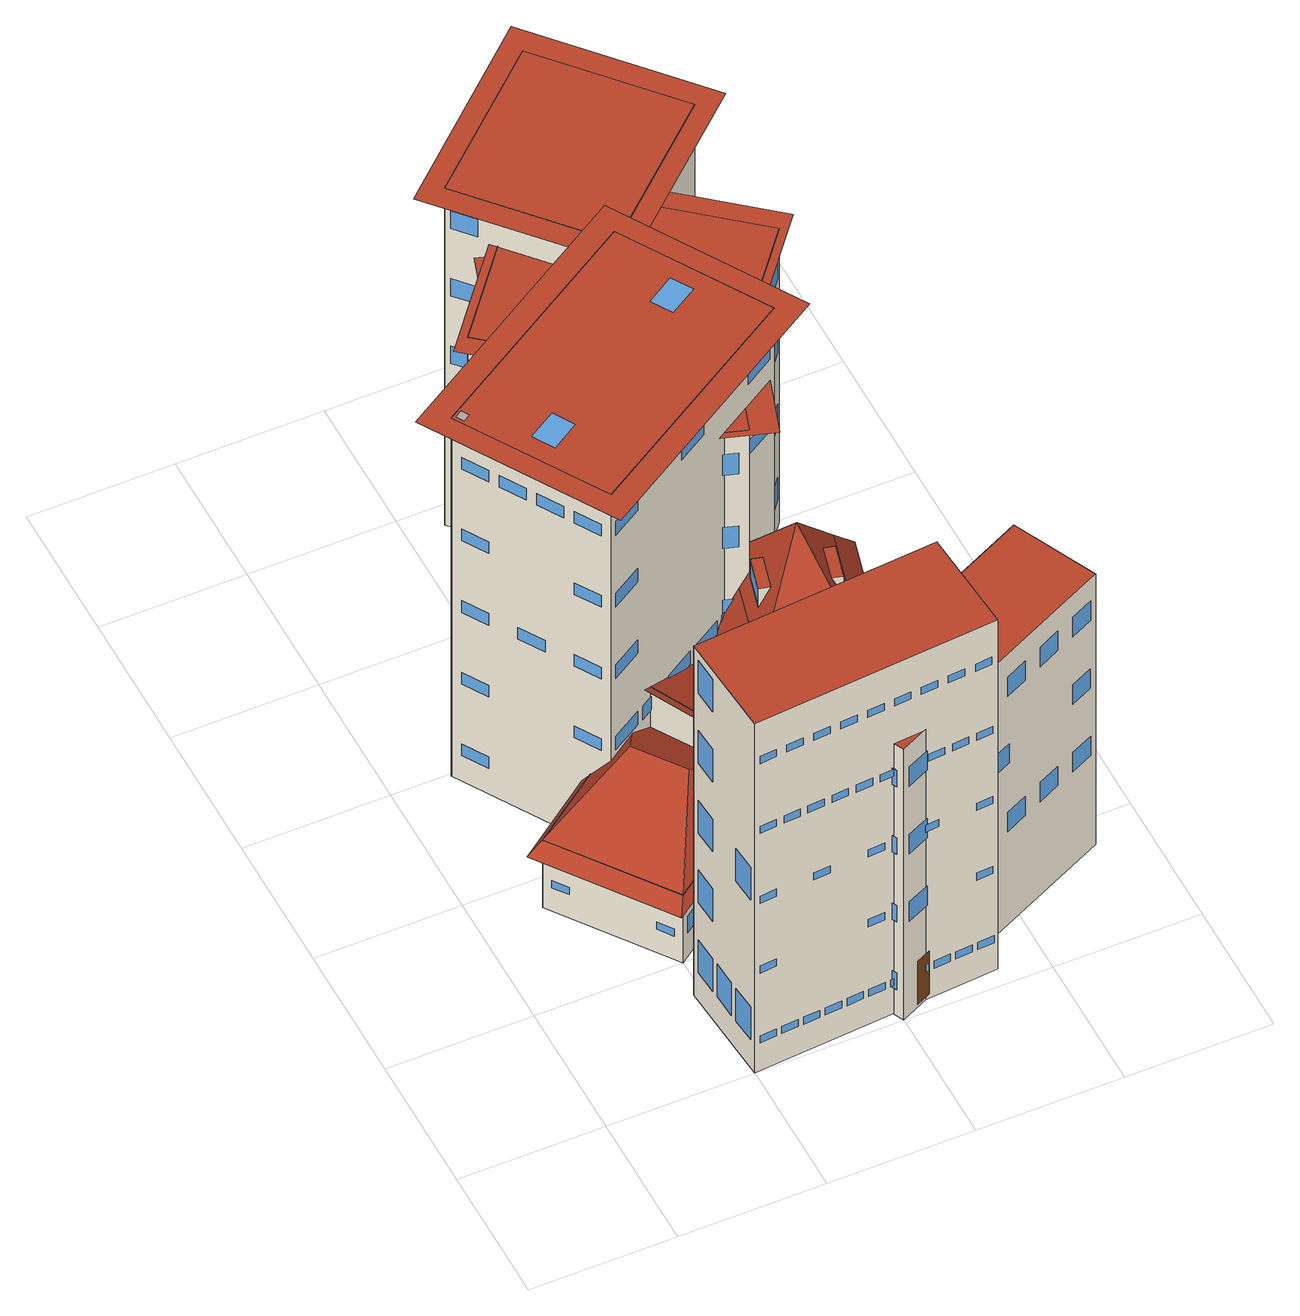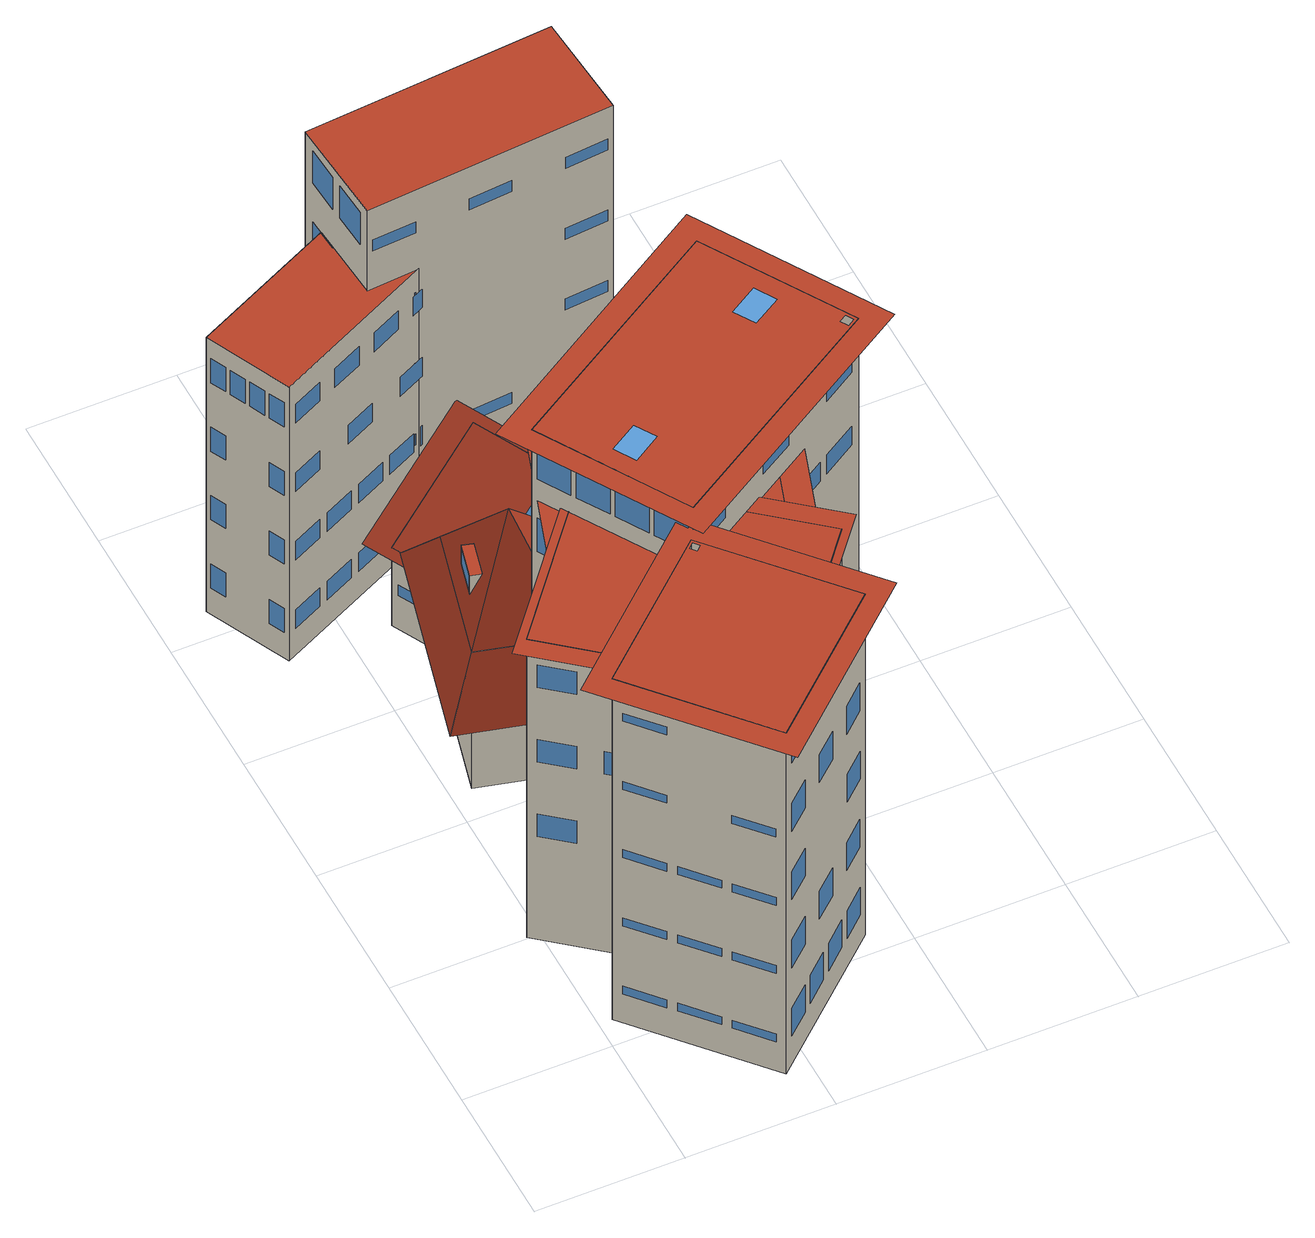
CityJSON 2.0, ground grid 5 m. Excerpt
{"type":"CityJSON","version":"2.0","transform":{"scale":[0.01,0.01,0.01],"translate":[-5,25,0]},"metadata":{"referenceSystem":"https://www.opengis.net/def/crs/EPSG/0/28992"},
"CityObjects":{
"building1":{"type":"Building","attributes":{"roofType":"Hipped"},"geometry":[{"type":"MultiSurface","lod":"3","boundaries":[[[0,1,2,3]],[[4,5,6,7]],[[5,4,8,9]],[[4,7,8]],[[5,9,6]],[[0,3,8,7],[10,11,12,13],[14,15,16,17],[18,19,20,21]],[[10,13,12,11]],[[14,17,16,15]],[[18,21,20,19]],[[3,2,9,8],[22,23,24,25]],[[22,25,24,23]],[[2,1,6,9],[26,27,28,29],[30,31,32,33]],[[26,29,28,27]],[[30,33,32,31]],[[1,0,7,6],[34,35,36,37],[38,39,40,41]],[[34,37,36,35]],[[38,41,40,39]],[[42,43,8,7]],[[43,44,9,8]],[[45,6,9,44]],[[42,7,6,45]]],"semantics":{"surfaces":[{"type":"GroundSurface"},{"type":"RoofSurface"},{"type":"WallSurface"},{"type":"Window"},{"type":"Door"}],"values":[0,1,1,1,1,2,3,3,3,2,4,2,3,3,2,3,3,1,1,1,1]}}]},
"building2":{"type":"Building","attributes":{"roofType":"Flat"},"geometry":[{"type":"MultiSurface","lod":"3","boundaries":[[[46,47,48,49]],[[50,51,52,53]],[[46,49,51,50],[54,55,56,57],[58,59,60,61],[62,63,64,65],[66,67,68,69],[70,71,72,73],[74,75,76,77],[78,79,80,81],[82,83,84,85],[86,87,88,89],[90,91,92,93],[94,95,96,97],[98,99,100,101],[102,103,104,105],[106,107,108,109],[110,111,112,113],[114,115,116,117],[118,119,120,121],[122,123,124,125],[126,127,128,129],[130,131,132,133],[134,135,136,137],[138,139,140,141],[142,143,144,145],[146,147,148,149],[150,151,152,153],[154,155,156,157],[158,159,160,161],[162,163,164,165],[166,167,168,169],[170,171,172,173],[174,175,176,177],[178,179,180,181],[182,183,184,185],[186,187,188,189],[190,191,192,193],[194,195,196,197],[198,199,200,201],[202,203,204,205]],[[54,57,56,55]],[[58,61,60,59]],[[62,65,64,63]],[[66,69,68,67]],[[70,73,72,71]],[[74,77,76,75]],[[78,81,80,79]],[[82,85,84,83]],[[86,89,88,87]],[[90,93,92,91]],[[94,97,96,95]],[[98,101,100,99]],[[102,105,104,103]],[[106,109,108,107]],[[110,113,112,111]],[[114,117,116,115]],[[118,121,120,119]],[[122,125,124,123]],[[126,129,128,127]],[[130,133,132,131]],[[134,137,136,135]],[[138,141,140,139]],[[142,145,144,143]],[[146,149,148,147]],[[150,153,152,151]],[[154,157,156,155]],[[158,161,160,159]],[[162,165,164,163]],[[166,169,168,167]],[[170,173,172,171]],[[174,177,176,175]],[[178,181,180,179]],[[182,185,184,183]],[[186,189,188,187]],[[190,193,192,191]],[[194,197,196,195]],[[198,201,200,199]],[[202,205,204,203]],[[49,48,52,51],[206,207,208,209],[210,211,212,213],[214,215,216,217],[218,219,220,221],[222,223,224,225],[226,227,228,229],[230,231,232,233]],[[206,209,208,207]],[[210,213,212,211]],[[214,217,216,215]],[[218,221,220,219]],[[222,225,224,223]],[[226,229,228,227]],[[230,233,232,231]],[[48,47,53,52],[234,235,236,237],[238,239,240,241],[242,243,244,245],[246,247,248,249],[250,251,252,253],[254,255,256,257],[258,259,260,261],[262,263,264,265],[266,267,268,269],[270,271,272,273],[274,275,276,277]],[[234,237,236,235]],[[238,241,240,239]],[[242,245,244,243]],[[246,249,248,247]],[[250,253,252,251]],[[254,257,256,255]],[[258,261,260,259]],[[262,265,264,263]],[[266,269,268,267]],[[270,273,272,271]],[[274,277,276,275]],[[47,46,50,53],[278,279,280,281],[282,283,284,285],[286,287,288,289],[290,291,292,293],[294,295,296,297],[298,299,300,301],[302,303,304,305],[306,307,308,309]],[[278,281,280,279]],[[282,285,284,283]],[[286,289,288,287]],[[290,293,292,291]],[[294,297,296,295]],[[298,301,300,299]],[[302,305,304,303]],[[306,309,308,307]]],"semantics":{"surfaces":[{"type":"GroundSurface"},{"type":"RoofSurface"},{"type":"WallSurface"},{"type":"Window"},{"type":"Door"}],"values":[0,1,2,3,3,3,3,3,3,3,3,3,3,3,3,3,3,3,3,3,3,3,3,3,3,3,3,3,3,3,3,3,3,3,3,3,3,3,3,3,3,2,3,3,3,3,3,3,3,2,4,3,3,3,3,3,3,3,3,3,3,2,3,3,3,3,3,3,3,3]}}]},
"building3":{"type":"Building","attributes":{"roofType":"Flat"},"geometry":[{"type":"MultiSurface","lod":"3","boundaries":[[[310,311,312,313]],[[314,315,316,317],[318,319,320,321],[322,323,324,325],[326,327,328,329]],[[318,321,320,319]],[[322,325,324,323]],[[310,313,315,314],[330,331,332,333],[334,335,336,337],[338,339,340,341],[342,343,344,345],[346,347,348,349],[350,351,352,353],[354,355,356,357],[358,359,360,361],[362,363,364,365],[366,367,368,369],[370,371,372,373],[374,375,376,377],[378,379,380,381],[382,383,384,385],[386,387,388,389],[390,391,392,393]],[[330,333,332,331]],[[334,337,336,335]],[[338,341,340,339]],[[342,345,344,343]],[[346,349,348,347]],[[350,353,352,351]],[[354,357,356,355]],[[358,361,360,359]],[[362,365,364,363]],[[366,369,368,367]],[[370,373,372,371]],[[374,377,376,375]],[[378,381,380,379]],[[382,385,384,383]],[[386,389,388,387]],[[390,393,392,391]],[[313,312,316,315],[394,395,396,397],[398,399,400,401],[402,403,404,405],[406,407,408,409],[410,411,412,413],[414,415,416,417],[418,419,420,421],[422,423,424,425],[426,427,428,429],[430,431,432,433],[434,435,436,437],[438,439,440,441]],[[394,397,396,395]],[[398,401,400,399]],[[402,405,404,403]],[[406,409,408,407]],[[410,413,412,411]],[[414,417,416,415]],[[418,421,420,419]],[[422,425,424,423]],[[426,429,428,427]],[[430,433,432,431]],[[434,437,436,435]],[[438,441,440,439]],[[312,311,317,316],[442,443,444,445],[446,447,448,449],[450,451,452,453],[454,455,456,457],[458,459,460,461],[462,463,464,465],[466,467,468,469],[470,471,472,473],[474,475,476,477],[478,479,480,481],[482,483,484,485]],[[442,445,444,443]],[[446,449,448,447]],[[450,453,452,451]],[[454,457,456,455]],[[458,461,460,459]],[[462,465,464,463]],[[466,469,468,467]],[[470,473,472,471]],[[474,477,476,475]],[[478,481,480,479]],[[482,485,484,483]],[[311,310,314,317],[486,487,488,489],[490,491,492,493],[494,495,496,497],[498,499,500,501],[502,503,504,505],[506,507,508,509],[510,511,512,513],[514,515,516,517],[518,519,520,521],[522,523,524,525],[526,527,528,529],[530,531,532,533]],[[486,489,488,487]],[[490,493,492,491]],[[494,497,496,495]],[[498,501,500,499]],[[502,505,504,503]],[[506,509,508,507]],[[510,513,512,511]],[[514,517,516,515]],[[518,521,520,519]],[[522,525,524,523]],[[526,529,528,527]],[[530,533,532,531]],[[534,535,536,537],[314,317,316,315]]],"semantics":{"surfaces":[{"type":"GroundSurface"},{"type":"RoofSurface"},{"type":"Window"},{"type":"WallSurface"},{"type":"Door"}],"values":[0,1,2,2,3,2,2,2,2,2,2,2,2,2,2,2,2,2,2,2,2,3,2,2,2,2,2,2,2,2,2,2,2,2,3,4,2,2,2,2,2,2,2,2,2,2,3,2,2,2,2,2,2,2,2,2,2,2,2,1]}}]},
"building4":{"type":"Building","attributes":{"roofType":"Shed"},"geometry":[{"type":"MultiSurface","lod":"3","boundaries":[[[538,539,540,541]],[[542,543,544,545],[546,547,548,549]],[[546,549,548,547]],[[543,538,541,544],[550,551,552,553],[554,555,556,557],[558,559,560,561],[562,563,564,565]],[[550,553,552,551]],[[554,557,556,555]],[[558,561,560,559]],[[562,565,564,563]],[[544,541,540,545],[566,567,568,569]],[[566,569,568,567]],[[545,540,539,542],[570,571,572,573],[574,575,576,577],[578,579,580,581]],[[570,573,572,571]],[[574,577,576,575]],[[578,581,580,579]],[[542,539,538,543],[582,583,584,585]],[[582,585,584,583]],[[586,587,588,589],[543,542,545,544]]],"semantics":{"surfaces":[{"type":"GroundSurface"},{"type":"RoofSurface"},{"type":"Window"},{"type":"WallSurface"},{"type":"Door"}],"values":[0,1,2,3,2,2,2,2,3,2,3,2,2,2,3,4,1]}}]},
"building5":{"type":"Building","attributes":{"roofType":"Flat"},"geometry":[{"type":"MultiSurface","lod":"3","boundaries":[[[590,591,592,593]],[[594,595,596,597]],[[590,593,595,594],[598,599,600,601],[602,603,604,605],[606,607,608,609],[610,611,612,613],[614,615,616,617],[618,619,620,621],[622,623,624,625],[626,627,628,629],[630,631,632,633],[634,635,636,637],[638,639,640,641],[642,643,644,645],[646,647,648,649],[650,651,652,653],[654,655,656,657],[658,659,660,661]],[[598,601,600,599]],[[602,605,604,603]],[[606,609,608,607]],[[610,613,612,611]],[[614,617,616,615]],[[618,621,620,619]],[[622,625,624,623]],[[626,629,628,627]],[[630,633,632,631]],[[634,637,636,635]],[[638,641,640,639]],[[642,645,644,643]],[[646,649,648,647]],[[650,653,652,651]],[[654,657,656,655]],[[658,661,660,659]],[[593,592,596,595],[662,663,664,665],[666,667,668,669],[670,671,672,673],[674,675,676,677],[678,679,680,681],[682,683,684,685],[686,687,688,689],[690,691,692,693],[694,695,696,697],[698,699,700,701]],[[662,665,664,663]],[[666,669,668,667]],[[670,673,672,671]],[[674,677,676,675]],[[678,681,680,679]],[[682,685,684,683]],[[686,689,688,687]],[[690,693,692,691]],[[694,697,696,695]],[[698,701,700,699]],[[592,591,597,596],[702,703,704,705],[706,707,708,709],[710,711,712,713],[714,715,716,717],[718,719,720,721],[722,723,724,725],[726,727,728,729],[730,731,732,733],[734,735,736,737],[738,739,740,741],[742,743,744,745],[746,747,748,749],[750,751,752,753],[754,755,756,757],[758,759,760,761],[762,763,764,765],[766,767,768,769],[770,771,772,773],[774,775,776,777],[778,779,780,781],[782,783,784,785]],[[702,705,704,703]],[[706,709,708,707]],[[710,713,712,711]],[[714,717,716,715]],[[718,721,720,719]],[[722,725,724,723]],[[726,729,728,727]],[[730,733,732,731]],[[734,737,736,735]],[[738,741,740,739]],[[742,745,744,743]],[[746,749,748,747]],[[750,753,752,751]],[[754,757,756,755]],[[758,761,760,759]],[[762,765,764,763]],[[766,769,768,767]],[[770,773,772,771]],[[774,777,776,775]],[[778,781,780,779]],[[782,785,784,783]],[[591,590,594,597],[786,787,788,789],[790,791,792,793],[794,795,796,797],[798,799,800,801],[802,803,804,805],[806,807,808,809],[810,811,812,813],[814,815,816,817]],[[786,789,788,787]],[[790,793,792,791]],[[794,797,796,795]],[[798,801,800,799]],[[802,805,804,803]],[[806,809,808,807]],[[810,813,812,811]],[[814,817,816,815]]],"semantics":{"surfaces":[{"type":"GroundSurface"},{"type":"RoofSurface"},{"type":"WallSurface"},{"type":"Door"},{"type":"Window"}],"values":[0,1,2,3,4,4,4,4,4,4,4,4,4,4,4,4,4,4,4,2,4,4,4,4,4,4,4,4,4,4,2,4,4,4,4,4,4,4,4,4,4,4,4,4,4,4,4,4,4,4,4,4,2,4,4,4,4,4,4,4,4]}}]},
"building6":{"type":"Building","attributes":{"roofType":"Flat"},"geometry":[{"type":"MultiSurface","lod":"3","boundaries":[[[818,819,820,821]],[[822,823,824,825]],[[818,821,823,822],[826,827,828,829],[830,831,832,833],[834,835,836,837],[838,839,840,841],[842,843,844,845],[846,847,848,849],[850,851,852,853],[854,855,856,857],[858,859,860,861],[862,863,864,865],[866,867,868,869],[870,871,872,873],[874,875,876,877],[878,879,880,881],[882,883,884,885]],[[826,829,828,827]],[[830,833,832,831]],[[834,837,836,835]],[[838,841,840,839]],[[842,845,844,843]],[[846,849,848,847]],[[850,853,852,851]],[[854,857,856,855]],[[858,861,860,859]],[[862,865,864,863]],[[866,869,868,867]],[[870,873,872,871]],[[874,877,876,875]],[[878,881,880,879]],[[882,885,884,883]],[[821,820,824,823],[886,887,888,889],[890,891,892,893],[894,895,896,897],[898,899,900,901],[902,903,904,905],[906,907,908,909],[910,911,912,913],[914,915,916,917],[918,919,920,921],[922,923,924,925],[926,927,928,929],[930,931,932,933],[934,935,936,937],[938,939,940,941],[942,943,944,945],[946,947,948,949],[950,951,952,953],[954,955,956,957],[958,959,960,961],[962,963,964,965],[966,967,968,969],[970,971,972,973],[974,975,976,977]],[[886,889,888,887]],[[890,893,892,891]],[[894,897,896,895]],[[898,901,900,899]],[[902,905,904,903]],[[906,909,908,907]],[[910,913,912,911]],[[914,917,916,915]],[[918,921,920,919]],[[922,925,924,923]],[[926,929,928,927]],[[930,933,932,931]],[[934,937,936,935]],[[938,941,940,939]],[[942,945,944,943]],[[946,949,948,947]],[[950,953,952,951]],[[954,957,956,955]],[[958,961,960,959]],[[962,965,964,963]],[[966,969,968,967]],[[970,973,972,971]],[[974,977,976,975]],[[820,819,825,824],[978,979,980,981],[982,983,984,985],[986,987,988,989],[990,991,992,993],[994,995,996,997],[998,999,1000,1001],[1002,1003,1004,1005],[1006,1007,1008,1009],[1010,1011,1012,1013],[1014,1015,1016,1017],[1018,1019,1020,1021],[1022,1023,1024,1025]],[[978,981,980,979]],[[982,985,984,983]],[[986,989,988,987]],[[990,993,992,991]],[[994,997,996,995]],[[998,1001,1000,999]],[[1002,1005,1004,1003]],[[1006,1009,1008,1007]],[[1010,1013,1012,1011]],[[1014,1017,1016,1015]],[[1018,1021,1020,1019]],[[1022,1025,1024,1023]],[[819,818,822,825],[1026,1027,1028,1029],[1030,1031,1032,1033],[1034,1035,1036,1037],[1038,1039,1040,1041],[1042,1043,1044,1045],[1046,1047,1048,1049],[1050,1051,1052,1053]],[[1026,1029,1028,1027]],[[1030,1033,1032,1031]],[[1034,1037,1036,1035]],[[1038,1041,1040,1039]],[[1042,1045,1044,1043]],[[1046,1049,1048,1047]],[[1050,1053,1052,1051]],[[1054,1055,1056,1057],[822,825,824,823]]],"semantics":{"surfaces":[{"type":"GroundSurface"},{"type":"RoofSurface"},{"type":"WallSurface"},{"type":"Window"},{"type":"Door"}],"values":[0,1,2,3,3,3,3,3,3,3,3,3,3,3,3,3,3,3,2,3,3,3,3,3,3,3,3,3,3,3,3,3,3,3,3,3,3,3,3,3,3,3,2,3,3,3,3,3,3,3,3,3,3,3,3,2,4,3,3,3,3,3,3,1]}}]},
"building7":{"type":"Building","attributes":{"roofType":"Pyramidal"},"children":["building7-1","building7-2"],"geometry":[{"type":"MultiSurface","lod":"3","boundaries":[[[1058,1059,1060,1061]],[[1062,1063,1064],[1065,1066,1067,1068]],[[1062,1069,1070],[1071,1072,1073,1074]],[[1062,1064,1069]],[[1062,1070,1063]],[[1058,1061,1069,1064],[1075,1076,1077,1078],[1079,1080,1081,1082],[1083,1084,1085,1086],[1087,1088,1089,1090]],[[1075,1078,1077,1076]],[[1079,1082,1081,1080]],[[1083,1086,1085,1084]],[[1087,1090,1089,1088]],[[1061,1060,1070,1069],[1091,1092,1093,1094],[1095,1096,1097,1098]],[[1091,1094,1093,1092]],[[1095,1098,1097,1096]],[[1060,1059,1063,1070],[1099,1100,1101,1102],[1103,1104,1105,1106],[1107,1108,1109,1110],[1111,1112,1113,1114]],[[1099,1102,1101,1100]],[[1103,1106,1105,1104]],[[1107,1110,1109,1108]],[[1111,1114,1113,1112]],[[1059,1058,1064,1063],[1115,1116,1117,1118],[1119,1120,1121,1122],[1123,1124,1125,1126],[1127,1128,1129,1130],[1131,1132,1133,1134],[1135,1136,1137,1138]],[[1115,1118,1117,1116]],[[1119,1122,1121,1120]],[[1123,1126,1125,1124]],[[1127,1130,1129,1128]],[[1131,1134,1133,1132]],[[1135,1138,1137,1136]],[[1139,1140,1069,1064]],[[1140,1141,1070,1069]],[[1142,1063,1070,1141]],[[1139,1064,1063,1142]]],"semantics":{"surfaces":[{"type":"GroundSurface"},{"type":"RoofSurface"},{"type":"WallSurface"},{"type":"Window"},{"type":"Door"}],"values":[0,1,1,1,1,2,3,3,3,3,2,3,3,2,4,3,3,3,2,3,3,3,3,3,3,1,1,1,1]}}]},
"building7-1":{"type":"BuildingInstallation","attributes":{"relationToConstruction":"outside"},"parents":["building7"],"geometry":[{"type":"MultiSurface","lod":"3","boundaries":[[[1071,1074,1143]],[[1071,1143,1144,1072]],[[1144,1073,1072]],[[1143,1074,1073,1144],[1145,1146,1147,1148]],[[1145,1148,1147,1146]]],"semantics":{"surfaces":[{"type":"WallSurface"},{"type":"RoofSurface"},{"type":"Window"}],"values":[0,1,0,0,2]}}]},
"building7-2":{"type":"BuildingInstallation","attributes":{"relationToConstruction":"outside"},"parents":["building7"],"geometry":[{"type":"MultiSurface","lod":"3","boundaries":[[[1065,1068,1149]],[[1065,1149,1150,1066]],[[1150,1067,1066]],[[1149,1068,1067,1150],[1151,1152,1153,1154]],[[1151,1154,1153,1152]]],"semantics":{"surfaces":[{"type":"WallSurface"},{"type":"RoofSurface"},{"type":"Window"}],"values":[0,1,0,0,2]}}]},
"building8":{"type":"Building","attributes":{"roofType":"Flat"},"geometry":[{"type":"MultiSurface","lod":"3","boundaries":[[[1155,1156,1157,1158]],[[1159,1160,1161,1162]],[[1155,1158,1160,1159],[1163,1164,1165,1166],[1167,1168,1169,1170],[1171,1172,1173,1174],[1175,1176,1177,1178],[1179,1180,1181,1182],[1183,1184,1185,1186],[1187,1188,1189,1190],[1191,1192,1193,1194],[1195,1196,1197,1198],[1199,1200,1201,1202],[1203,1204,1205,1206],[1207,1208,1209,1210],[1211,1212,1213,1214],[1215,1216,1217,1218]],[[1163,1166,1165,1164]],[[1167,1170,1169,1168]],[[1171,1174,1173,1172]],[[1175,1178,1177,1176]],[[1179,1182,1181,1180]],[[1183,1186,1185,1184]],[[1187,1190,1189,1188]],[[1191,1194,1193,1192]],[[1195,1198,1197,1196]],[[1199,1202,1201,1200]],[[1203,1206,1205,1204]],[[1207,1210,1209,1208]],[[1211,1214,1213,1212]],[[1215,1218,1217,1216]],[[1158,1157,1161,1160],[1219,1220,1221,1222],[1223,1224,1225,1226],[1227,1228,1229,1230],[1231,1232,1233,1234],[1235,1236,1237,1238],[1239,1240,1241,1242],[1243,1244,1245,1246],[1247,1248,1249,1250],[1251,1252,1253,1254],[1255,1256,1257,1258],[1259,1260,1261,1262],[1263,1264,1265,1266],[1267,1268,1269,1270],[1271,1272,1273,1274],[1275,1276,1277,1278],[1279,1280,1281,1282]],[[1219,1222,1221,1220]],[[1223,1226,1225,1224]],[[1227,1230,1229,1228]],[[1231,1234,1233,1232]],[[1235,1238,1237,1236]],[[1239,1242,1241,1240]],[[1243,1246,1245,1244]],[[1247,1250,1249,1248]],[[1251,1254,1253,1252]],[[1255,1258,1257,1256]],[[1259,1262,1261,1260]],[[1263,1266,1265,1264]],[[1267,1270,1269,1268]],[[1271,1274,1273,1272]],[[1275,1278,1277,1276]],[[1279,1282,1281,1280]],[[1157,1156,1162,1161],[1283,1284,1285,1286],[1287,1288,1289,1290],[1291,1292,1293,1294],[1295,1296,1297,1298],[1299,1300,1301,1302],[1303,1304,1305,1306],[1307,1308,1309,1310],[1311,1312,1313,1314],[1315,1316,1317,1318]],[[1283,1286,1285,1284]],[[1287,1290,1289,1288]],[[1291,1294,1293,1292]],[[1295,1298,1297,1296]],[[1299,1302,1301,1300]],[[1303,1306,1305,1304]],[[1307,1310,1309,1308]],[[1311,1314,1313,1312]],[[1315,1318,1317,1316]],[[1156,1155,1159,1162],[1319,1320,1321,1322],[1323,1324,1325,1326],[1327,1328,1329,1330],[1331,1332,1333,1334],[1335,1336,1337,1338],[1339,1340,1341,1342],[1343,1344,1345,1346],[1347,1348,1349,1350]],[[1319,1322,1321,1320]],[[1323,1326,1325,1324]],[[1327,1330,1329,1328]],[[1331,1334,1333,1332]],[[1335,1338,1337,1336]],[[1339,1342,1341,1340]],[[1343,1346,1345,1344]],[[1347,1350,1349,1348]],[[1351,1352,1353,1354],[1159,1162,1161,1160]]],"semantics":{"surfaces":[{"type":"GroundSurface"},{"type":"RoofSurface"},{"type":"WallSurface"},{"type":"Window"},{"type":"Door"}],"values":[0,1,2,3,3,3,3,3,3,3,3,3,3,3,3,3,3,2,3,3,3,3,3,3,3,3,3,3,3,3,3,3,3,3,2,4,3,3,3,3,3,3,3,3,2,3,3,3,3,3,3,3,3,1]}}]},
"building9":{"type":"Building","attributes":{"roofType":"Flat"},"geometry":[{"type":"MultiSurface","lod":"3","boundaries":[[[1355,1356,1357,1358]],[[1359,1360,1361,1362],[1363,1364,1365,1366]],[[1355,1358,1360,1359],[1367,1368,1369,1370],[1371,1372,1373,1374],[1375,1376,1377,1378],[1379,1380,1381,1382],[1383,1384,1385,1386],[1387,1388,1389,1390],[1391,1392,1393,1394],[1395,1396,1397,1398],[1399,1400,1401,1402],[1403,1404,1405,1406],[1407,1408,1409,1410],[1411,1412,1413,1414]],[[1367,1370,1369,1368]],[[1371,1374,1373,1372]],[[1375,1378,1377,1376]],[[1379,1382,1381,1380]],[[1383,1386,1385,1384]],[[1387,1390,1389,1388]],[[1391,1394,1393,1392]],[[1395,1398,1397,1396]],[[1399,1402,1401,1400]],[[1403,1406,1405,1404]],[[1407,1410,1409,1408]],[[1411,1414,1413,1412]],[[1358,1357,1361,1360],[1415,1416,1417,1418],[1419,1420,1421,1422],[1423,1424,1425,1426],[1427,1428,1429,1430],[1431,1432,1433,1434],[1435,1436,1437,1438],[1439,1440,1441,1442],[1443,1444,1445,1446],[1447,1448,1449,1450],[1451,1452,1453,1454],[1455,1456,1457,1458],[1459,1460,1461,1462]],[[1415,1418,1417,1416]],[[1419,1422,1421,1420]],[[1423,1426,1425,1424]],[[1427,1430,1429,1428]],[[1431,1434,1433,1432]],[[1435,1438,1437,1436]],[[1439,1442,1441,1440]],[[1443,1446,1445,1444]],[[1447,1450,1449,1448]],[[1451,1454,1453,1452]],[[1455,1458,1457,1456]],[[1459,1462,1461,1460]],[[1357,1356,1362,1361],[1463,1464,1465,1466],[1467,1468,1469,1470],[1471,1472,1473,1474],[1475,1476,1477,1478],[1479,1480,1481,1482],[1483,1484,1485,1486],[1487,1488,1489,1490],[1491,1492,1493,1494],[1495,1496,1497,1498],[1499,1500,1501,1502],[1503,1504,1505,1506],[1507,1508,1509,1510],[1511,1512,1513,1514],[1515,1516,1517,1518],[1519,1520,1521,1522],[1523,1524,1525,1526]],[[1463,1466,1465,1464]],[[1467,1470,1469,1468]],[[1471,1474,1473,1472]],[[1475,1478,1477,1476]],[[1479,1482,1481,1480]],[[1483,1486,1485,1484]],[[1487,1490,1489,1488]],[[1491,1494,1493,1492]],[[1495,1498,1497,1496]],[[1499,1502,1501,1500]],[[1503,1506,1505,1504]],[[1507,1510,1509,1508]],[[1511,1514,1513,1512]],[[1515,1518,1517,1516]],[[1519,1522,1521,1520]],[[1523,1526,1525,1524]],[[1356,1355,1359,1362],[1527,1528,1529,1530],[1531,1532,1533,1534],[1535,1536,1537,1538],[1539,1540,1541,1542],[1543,1544,1545,1546],[1547,1548,1549,1550],[1551,1552,1553,1554],[1555,1556,1557,1558],[1559,1560,1561,1562],[1563,1564,1565,1566],[1567,1568,1569,1570],[1571,1572,1573,1574]],[[1527,1530,1529,1528]],[[1531,1534,1533,1532]],[[1535,1538,1537,1536]],[[1539,1542,1541,1540]],[[1543,1546,1545,1544]],[[1547,1550,1549,1548]],[[1551,1554,1553,1552]],[[1555,1558,1557,1556]],[[1559,1562,1561,1560]],[[1563,1566,1565,1564]],[[1567,1570,1569,1568]],[[1571,1574,1573,1572]],[[1575,1576,1577,1578],[1359,1362,1361,1360]]],"semantics":{"surfaces":[{"type":"GroundSurface"},{"type":"RoofSurface"},{"type":"WallSurface"},{"type":"Window"},{"type":"Door"}],"values":[0,1,2,3,3,3,3,3,3,3,3,3,3,3,3,2,3,3,3,3,3,3,3,3,3,3,3,3,2,3,3,3,3,3,3,3,3,3,3,3,3,3,3,3,3,2,4,3,3,3,3,3,3,3,3,3,3,3,1]}}]}
},
"vertices":[
[500,500,0],[216,887,0],[702,1243,0],[986,856,0],[661,790,504],[541,953,504],[216,887,304],[500,500,304],[986,856,304],[702,1243,304],[524,518,104],[524,518,179],[592,567,179],[592,567,104],[709,653,104],[709,653,179],[777,703,179],[777,703,104],[894,788,104],[894,788,179],[961,838,179],[961,838,104],[795,1116,15],[795,1116,236],[717,1223,236],[717,1223,15],[683,1229,104],[683,1229,214],[624,1186,214],[624,1186,104],[295,945,104],[295,945,214],[235,901,214],[235,901,104],[234,863,104],[234,863,137],[270,815,137],[270,815,104],[447,573,104],[447,573,137],[482,524,137],[482,524,104],[471,448,268],[1044,868,268],[731,1295,268],[158,875,268],
[500,0,0],[472,368,0],[1318,432,0],[1346,64,0],[500,0,1570],[1346,64,1570],[1318,432,1570],[472,368,1570],[518,1,126],[518,1,158],[575,6,158],[575,6,126],[594,7,126],[594,7,158],[651,12,158],[651,12,126],[670,13,126],[670,13,158],[726,17,158],[726,17,126],[745,19,126],[745,19,158],[802,23,158],[802,23,126],[821,24,126],[821,24,158],[878,29,158],[878,29,126],[897,30,126],[897,30,158],[954,34,158],[954,34,126],[973,36,126],[973,36,158],[1030,40,158],[1030,40,126],[1048,42,126],[1048,42,158],[1105,46,158],[1105,46,126],[1124,48,126],[1124,48,158],[1181,52,158],[1181,52,126],[1200,53,126],[1200,53,158],[1257,58,158],[1257,58,126],[1276,59,126],[1276,59,158],[1333,63,158],[1333,63,126],[518,1,440],[518,1,472],[575,6,472],[575,6,440],[895,30,440],[895,30,472],[952,34,472],[952,34,440],[1272,59,440],[1272,59,472],[1329,63,472],[1329,63,440],[518,1,754],[518,1,786],[575,6,786],[575,6,754],[706,16,754],[706,16,786],[763,20,786],[763,20,754],[895,30,754],[895,30,786],[952,34,786],[952,34,754],[1083,44,754],[1083,44,786],[1140,49,786],[1140,49,754],[1272,59,754],[1272,59,786],[1329,63,786],[1329,63,754],[518,1,1068],[518,1,1100],[575,6,1100],[575,6,1068],[602,8,1068],[602,8,1100],[658,12,1100],[658,12,1068],[685,14,1068],[685,14,1100],[742,18,1100],[742,18,1068],[769,21,1068],[769,21,1100],[826,25,1100],[826,25,1068],[853,27,1068],[853,27,1100],[910,31,1100],[910,31,1068],[937,33,1068],[937,33,1100],[994,38,1100],[994,38,1068],[1020,40,1068],[1020,40,1100],[1077,44,1100],[1077,44,1068],[1104,46,1068],[1104,46,1100],[1161,50,1100],[1161,50,1068],[1188,52,1068],[1188,52,1100],[1245,57,1100],[1245,57,1068],[1272,59,1068],[1272,59,1100],[1329,63,1100],[1329,63,1068],[518,1,1382],[518,1,1414],[575,6,1414],[575,6,1382],[612,9,1382],[612,9,1414],[668,13,1414],[668,13,1382],[705,16,1382],[705,16,1414],[762,20,1414],[762,20,1382],[799,23,1382],[799,23,1414],[856,27,1414],[856,27,1382],[893,30,1382],[893,30,1414],[950,34,1414],[950,34,1382],[987,37,1382],[987,37,1414],[1043,41,1414],[1043,41,1382],[1080,44,1382],[1080,44,1414],[1137,48,1414],[1137,48,1382],[1174,51,1382],[1174,51,1414],[1231,56,1414],[1231,56,1382],[1268,58,1382],[1268,58,1414],[1325,63,1414],[1325,63,1382],[1342,106,126],[1342,106,268],[1333,228,268],[1333,228,126],[1342,106,440],[1342,106,582],[1333,228,582],[1333,228,440],[1342,106,754],[1342,106,896],[1333,228,896],[1333,228,754],[1330,269,754],[1330,269,896],[1321,390,896],[1321,390,754],[1342,106,1068],[1342,106,1210],[1333,228,1210],[1333,228,1068],[1342,106,1382],[1342,106,1524],[1333,228,1524],[1333,228,1382],[1330,269,1382],[1330,269,1524],[1321,390,1524],[1321,390,1382],[883,399,18],[883,399,241],[736,388,241],[736,388,18],[1299,431,440],[1299,431,489],[1152,420,489],[1152,420,440],[968,406,440],[968,406,489],[821,395,489],[821,395,440],[636,381,440],[636,381,489],[490,369,489],[490,369,440],[1299,431,754],[1299,431,803],[1152,420,803],[1152,420,754],[638,381,754],[638,381,803],[491,369,803],[491,369,754],[1299,431,1068],[1299,431,1117],[1152,420,1117],[1152,420,1068],[638,381,1068],[638,381,1117],[491,369,1117],[491,369,1068],[1299,431,1382],[1299,431,1431],[1152,420,1431],[1152,420,1382],[968,406,1382],[968,406,1431],[821,395,1431],[821,395,1382],[636,381,1382],[636,381,1431],[490,369,1431],[490,369,1382],[474,342,126],[474,342,272],[481,253,272],[481,253,126],[483,228,126],[483,228,272],[489,140,272],[489,140,126],[491,115,126],[491,115,272],[498,26,272],[498,26,126],[474,342,440],[474,342,586],[481,253,586],[481,253,440],[474,342,754],[474,342,900],[481,253,900],[481,253,754],[491,115,754],[491,115,900],[498,26,900],[498,26,754],[474,342,1068],[474,342,1214],[481,253,1214],[481,253,1068],[474,342,1382],[474,342,1528],[481,253,1528],[481,253,1382],
[500,1000,0],[200,1491,0],[974,1963,0],[1273,1472,0],[500,1000,1610],[1273,1472,1610],[974,1963,1610],[200,1491,1610],[991,1588,1610],[947,1659,1610],[1044,1719,1610],[1088,1647,1610],[429,1245,1610],[385,1317,1610],[483,1376,1610],[526,1304,1610],[229,1463,1610],[214,1488,1610],[239,1503,1610],[254,1478,1610],[522,1014,114],[522,1014,175],[626,1077,175],[626,1077,114],[730,1141,114],[730,1141,175],[834,1204,175],[834,1204,114],[939,1268,114],[939,1268,175],[1042,1331,175],[1042,1331,114],[1147,1395,114],[1147,1395,175],[1250,1458,175],[1250,1458,114],[522,1014,436],[522,1014,497],[626,1077,497],[626,1077,436],[648,1090,436],[648,1090,497],[751,1153,497],[751,1153,436],[773,1167,436],[773,1167,497],[876,1230,497],[876,1230,436],[899,1243,436],[899,1243,497],[1002,1306,497],[1002,1306,436],[1024,1320,436],[1024,1320,497],[1127,1383,497],[1127,1383,436],[1150,1397,436],[1150,1397,497],[1253,1459,497],[1253,1459,436],[522,1014,758],[522,1014,819],[626,1077,819],[626,1077,758],[522,1014,1080],[522,1014,1141],[626,1077,1141],[626,1077,1080],[1148,1395,1080],[1148,1395,1141],[1251,1458,1141],[1251,1458,1080],[522,1014,1402],[522,1014,1463],[626,1077,1463],[626,1077,1402],[835,1205,1402],[835,1205,1463],[939,1268,1463],[939,1268,1402],[1149,1396,1402],[1149,1396,1463],[1252,1459,1463],[1252,1459,1402],[1263,1488,114],[1263,1488,262],[1201,1591,262],[1201,1591,114],[1263,1488,436],[1263,1488,584],[1201,1591,584],[1201,1591,436],[1155,1667,436],[1155,1667,584],[1092,1769,584],[1092,1769,436],[1046,1845,436],[1046,1845,584],[983,1947,584],[983,1947,436],[1263,1488,758],[1263,1488,906],[1201,1591,906],[1201,1591,758],[1155,1667,758],[1155,1667,906],[1092,1769,906],[1092,1769,758],[1046,1845,758],[1046,1845,906],[983,1947,906],[983,1947,758],[1263,1488,1080],[1263,1488,1228],[1201,1591,1228],[1201,1591,1080],[1263,1488,1402],[1263,1488,1550],[1201,1591,1550],[1201,1591,1402],[1191,1607,1402],[1191,1607,1550],[1128,1709,1550],[1128,1709,1402],[1119,1725,1402],[1119,1725,1550],[1056,1828,1550],[1056,1828,1402],[1046,1844,1402],[1046,1844,1550],[984,1947,1550],[984,1947,1402],[672,1779,18],[672,1779,242],[565,1713,242],[565,1713,18],[943,1944,436],[943,1944,520],[825,1872,520],[825,1872,436],[943,1944,758],[943,1944,842],[825,1872,842],[825,1872,758],[943,1944,1080],[943,1944,1164],[825,1872,1164],[825,1872,1080],[794,1853,1080],[794,1853,1164],[677,1781,1164],[677,1781,1080],[646,1763,1080],[646,1763,1164],[528,1691,1164],[528,1691,1080],[497,1672,1080],[497,1672,1164],[380,1600,1164],[380,1600,1080],[349,1581,1080],[349,1581,1164],[231,1509,1164],[231,1509,1080],[943,1944,1402],[943,1944,1486],[825,1872,1486],[825,1872,1402],[646,1763,1402],[646,1763,1486],[528,1691,1486],[528,1691,1402],[349,1581,1402],[349,1581,1486],[231,1509,1486],[231,1509,1402],[220,1459,114],[220,1459,166],[270,1376,166],[270,1376,114],[220,1459,436],[220,1459,488],[270,1376,488],[270,1376,436],[430,1114,436],[430,1114,488],[481,1032,488],[481,1032,436],[220,1459,758],[220,1459,810],[270,1376,810],[270,1376,758],[325,1287,758],[325,1287,810],[376,1204,810],[376,1204,758],[430,1114,758],[430,1114,810],[481,1032,810],[481,1032,758],[220,1459,1080],[220,1459,1132],[270,1376,1132],[270,1376,1080],[430,1114,1080],[430,1114,1132],[481,1032,1132],[481,1032,1080],[220,1459,1402],[220,1459,1454],[270,1376,1454],[270,1376,1402],[290,1344,1402],[290,1344,1454],[341,1261,1454],[341,1261,1402],[360,1229,1402],[360,1229,1454],[411,1146,1454],[411,1146,1402],[431,1114,1402],[431,1114,1454],[481,1031,1454],[481,1031,1402],[480,892,1610],[1378,1440,1610],[993,2071,1610],[95,1523,1610],
[1000,500,0],[660,1160,0],[1018,1344,0],[1358,685,0],[660,1160,546],[1000,500,546],[1358,685,346],[1018,1344,346],[966,830,486],[909,940,486],[1103,1040,378],[1159,930,378],[1018,509,149],[1018,509,273],[1068,535,273],[1068,535,149],[1108,556,149],[1108,556,273],[1159,582,273],[1159,582,149],[1199,603,149],[1199,603,273],[1250,629,273],[1250,629,149],[1290,649,149],[1290,649,273],[1340,675,273],[1340,675,149],[1347,706,149],[1347,706,195],[1311,775,195],[1311,775,149],[998,1334,149],[998,1334,207],[951,1309,207],[951,1309,149],[863,1264,149],[863,1264,207],[816,1240,207],[816,1240,149],[728,1194,149],[728,1194,207],[681,1170,207],[681,1170,149],[699,1084,21],[699,1084,237],[764,958,237],[764,958,21],[1012,409,561],[1425,622,331],[1007,1435,331],[593,1222,561],
[1000,0,0],[864,288,0],[1697,682,0],[1833,394,0],[1000,0,1216],[1833,394,1216],[1697,682,1216],[864,288,1216],[1061,29,12],[1061,29,206],[1168,80,206],[1168,80,12],[1024,12,420],[1024,12,507],[1101,48,507],[1101,48,420],[1166,79,420],[1166,79,507],[1243,115,507],[1243,115,420],[1308,146,420],[1308,146,507],[1385,182,507],[1385,182,420],[1450,213,420],[1450,213,507],[1527,249,507],[1527,249,420],[1592,280,420],[1592,280,507],[1669,317,507],[1669,317,420],[1734,347,420],[1734,347,507],[1811,384,507],[1811,384,420],[1024,12,724],[1024,12,811],[1101,48,811],[1101,48,724],[1379,179,724],[1379,179,811],[1456,215,811],[1456,215,724],[1733,347,724],[1733,347,811],[1810,383,811],[1810,383,724],[1024,12,1028],[1024,12,1115],[1101,48,1115],[1101,48,1028],[1166,79,1028],[1166,79,1115],[1243,115,1115],[1243,115,1028],[1308,146,1028],[1308,146,1115],[1385,182,1115],[1385,182,1028],[1450,213,1028],[1450,213,1115],[1527,249,1115],[1527,249,1028],[1592,280,1028],[1592,280,1115],[1669,317,1115],[1669,317,1028],[1734,347,1028],[1734,347,1115],[1811,384,1115],[1811,384,1028],[1826,410,116],[1826,410,223],[1801,462,223],[1801,462,116],[1730,614,116],[1730,614,223],[1705,666,223],[1705,666,116],[1826,410,420],[1826,410,527],[1801,462,527],[1801,462,420],[1730,614,420],[1730,614,527],[1705,666,527],[1705,666,420],[1826,410,724],[1826,410,831],[1801,462,831],[1801,462,724],[1730,614,724],[1730,614,831],[1705,666,831],[1705,666,724],[1826,410,1028],[1826,410,1135],[1801,462,1135],[1801,462,1028],[1794,478,1028],[1794,478,1135],[1769,530,1135],[1769,530,1028],[1762,545,1028],[1762,545,1135],[1737,598,1135],[1737,598,1028],[1730,613,1028],[1730,613,1135],[1705,665,1135],[1705,665,1028],[1667,667,116],[1667,667,199],[1564,618,199],[1564,618,116],[1533,604,116],[1533,604,199],[1430,555,199],[1430,555,116],[1399,541,116],[1399,541,199],[1296,492,199],[1296,492,116],[1265,477,116],[1265,477,199],[1162,429,199],[1162,429,116],[1132,414,116],[1132,414,199],[1028,365,199],[1028,365,116],[998,351,116],[998,351,199],[895,302,199],[895,302,116],[1667,667,420],[1667,667,503],[1564,618,503],[1564,618,420],[1533,604,420],[1533,604,503],[1430,555,503],[1430,555,420],[1399,541,420],[1399,541,503],[1296,492,503],[1296,492,420],[1265,477,420],[1265,477,503],[1162,429,503],[1162,429,420],[1132,414,420],[1132,414,503],[1028,365,503],[1028,365,420],[998,351,420],[998,351,503],[895,302,503],[895,302,420],[1667,667,724],[1667,667,807],[1564,618,807],[1564,618,724],[1443,562,724],[1443,562,807],[1340,513,807],[1340,513,724],[1220,456,724],[1220,456,807],[1117,407,807],[1117,407,724],[997,350,724],[997,350,807],[894,302,807],[894,302,724],[1667,667,1028],[1667,667,1111],[1564,618,1111],[1564,618,1028],[1500,588,1028],[1500,588,1111],[1396,539,1111],[1396,539,1028],[1332,509,1028],[1332,509,1111],[1229,460,1111],[1229,460,1028],[1165,430,1028],[1165,430,1111],[1062,381,1111],[1062,381,1028],[998,351,1028],[998,351,1111],[895,302,1111],[895,302,1028],[876,261,116],[876,261,191],[926,157,191],[926,157,116],[938,130,116],[938,130,191],[988,26,191],[988,26,116],[876,261,420],[876,261,495],[926,157,495],[926,157,420],[938,130,420],[938,130,495],[988,26,495],[988,26,420],[876,261,724],[876,261,799],[926,157,799],[926,157,724],[938,130,724],[938,130,799],[988,26,799],[988,26,724],[876,261,1028],[876,261,1103],[926,157,1103],[926,157,1028],[938,130,1028],[938,130,1103],[988,26,1103],[988,26,1028],
[500,1500,0],[742,2249,0],[1351,2052,0],[1109,1303,0],[500,1500,1308],[1109,1303,1308],[1351,2052,1308],[742,2249,1308],[532,1489,133],[532,1489,228],[644,1453,228],[644,1453,133],[677,1443,133],[677,1443,228],[788,1407,228],[788,1407,133],[822,1396,133],[822,1396,228],[933,1360,228],[933,1360,133],[966,1349,133],[966,1349,228],[1078,1313,228],[1078,1313,133],[532,1489,460],[532,1489,555],[644,1453,555],[644,1453,460],[749,1419,460],[749,1419,555],[861,1383,555],[861,1383,460],[966,1349,460],[966,1349,555],[1078,1313,555],[1078,1313,460],[532,1489,787],[532,1489,882],[644,1453,882],[644,1453,787],[677,1443,787],[677,1443,882],[788,1407,882],[788,1407,787],[822,1396,787],[822,1396,882],[933,1360,882],[933,1360,787],[966,1349,787],[966,1349,882],[1078,1313,882],[1078,1313,787],[532,1489,1114],[532,1489,1209],[644,1453,1209],[644,1453,1114],[677,1443,1114],[677,1443,1209],[788,1407,1209],[788,1407,1114],[822,1396,1114],[822,1396,1209],[933,1360,1209],[933,1360,1114],[966,1349,1114],[966,1349,1209],[1078,1313,1209],[1078,1313,1114],[1117,1328,133],[1117,1328,261],[1135,1384,261],[1135,1384,133],[1152,1435,133],[1152,1435,261],[1170,1492,261],[1170,1492,133],[1186,1543,133],[1186,1543,261],[1205,1599,261],[1205,1599,133],[1221,1650,133],[1221,1650,261],[1239,1706,261],[1239,1706,133],[1256,1758,133],[1256,1758,261],[1274,1814,261],[1274,1814,133],[1291,1865,133],[1291,1865,261],[1309,1922,261],[1309,1922,133],[1326,1973,133],[1326,1973,261],[1344,2029,261],[1344,2029,133],[1117,1328,460],[1117,1328,588],[1135,1384,588],[1135,1384,460],[1169,1489,460],[1169,1489,588],[1187,1545,588],[1187,1545,460],[1221,1649,460],[1221,1649,588],[1239,1706,588],[1239,1706,460],[1273,1810,460],[1273,1810,588],[1291,1866,588],[1291,1866,460],[1325,1971,460],[1325,1971,588],[1343,2027,588],[1343,2027,460],[1117,1328,787],[1117,1328,915],[1135,1384,915],[1135,1384,787],[1143,1409,787],[1143,1409,915],[1161,1465,915],[1161,1465,787],[1169,1490,787],[1169,1490,915],[1187,1546,915],[1187,1546,787],[1195,1570,787],[1195,1570,915],[1214,1627,915],[1214,1627,787],[1222,1651,787],[1222,1651,915],[1240,1708,915],[1240,1708,787],[1248,1732,787],[1248,1732,915],[1266,1788,915],[1266,1788,787],[1274,1813,787],[1274,1813,915],[1292,1869,915],[1292,1869,787],[1300,1894,787],[1300,1894,915],[1318,1950,915],[1318,1950,787],[1326,1975,787],[1326,1975,915],[1344,2031,915],[1344,2031,787],[1117,1328,1114],[1117,1328,1242],[1135,1384,1242],[1135,1384,1114],[1325,1971,1114],[1325,1971,1242],[1343,2027,1242],[1343,2027,1114],[1334,2057,133],[1334,2057,206],[1233,2090,206],[1233,2090,133],[1334,2057,460],[1334,2057,533],[1233,2090,533],[1233,2090,460],[1097,2134,460],[1097,2134,533],[996,2167,533],[996,2167,460],[860,2211,460],[860,2211,533],[759,2243,533],[759,2243,460],[1334,2057,787],[1334,2057,860],[1233,2090,860],[1233,2090,787],[1216,2096,787],[1216,2096,860],[1115,2128,860],[1115,2128,787],[1098,2134,787],[1098,2134,860],[997,2166,860],[997,2166,787],[980,2172,787],[980,2172,860],[879,2204,860],[879,2204,787],[862,2210,787],[862,2210,860],[761,2243,860],[761,2243,787],[1334,2057,1114],[1334,2057,1187],[1233,2090,1187],[1233,2090,1114],[1097,2134,1114],[1097,2134,1187],[996,2167,1187],[996,2167,1114],[860,2211,1114],[860,2211,1187],[759,2243,1187],[759,2243,1114],[735,2228,28],[735,2228,241],[695,2104,241],[695,2104,28],[736,2231,460],[736,2231,521],[695,2103,521],[695,2103,460],[547,1646,460],[547,1646,521],[506,1518,521],[506,1518,460],[736,2231,787],[736,2231,848],[695,2103,848],[695,2103,787],[736,2231,1114],[736,2231,1175],[695,2103,1175],[695,2103,1114],[642,1939,1114],[642,1939,1175],[601,1811,1175],[601,1811,1114],[547,1647,1114],[547,1647,1175],[506,1519,1175],[506,1519,1114],[408,1506,1308],[1187,1255,1308],[1443,2045,1308],[664,2297,1308],
[1000,1000,0],[1117,1460,0],[1428,1381,0],[1311,921,0],[1214,1191,953],[1117,1460,606],[1000,1000,606],[1139,1274,750],[1108,1153,750],[1071,1162,668],[1102,1284,668],[1311,921,606],[1428,1381,606],[1290,1107,750],[1320,1228,750],[1357,1219,668],[1326,1097,668],[1042,989,111],[1042,989,211],[1135,966,211],[1135,966,111],[1176,955,111],[1176,955,211],[1269,931,211],[1269,931,111],[1042,989,414],[1042,989,514],[1135,966,514],[1135,966,414],[1176,955,414],[1176,955,514],[1269,931,514],[1269,931,414],[1326,981,111],[1326,981,227],[1362,1122,227],[1362,1122,111],[1326,981,414],[1326,981,530],[1362,1122,530],[1362,1122,414],[1248,1427,17],[1248,1427,240],[1133,1456,240],[1133,1456,17],[1397,1389,414],[1397,1389,525],[1335,1405,525],[1335,1405,414],[1303,1413,414],[1303,1413,525],[1241,1429,525],[1241,1429,414],[1209,1437,414],[1209,1437,525],[1147,1453,525],[1147,1453,414],[1113,1443,111],[1113,1443,229],[1089,1350,229],[1089,1350,111],[1028,1111,111],[1028,1111,229],[1004,1017,229],[1004,1017,111],[1113,1443,414],[1113,1443,532],[1089,1350,532],[1089,1350,414],[1084,1332,414],[1084,1332,532],[1061,1239,532],[1061,1239,414],[1056,1222,414],[1056,1222,532],[1033,1129,532],[1033,1129,414],[1028,1111,414],[1028,1111,532],[1005,1018,532],[1005,1018,414],[875,888,403],[1368,763,403],[1554,1493,403],[1060,1618,403],
[1326,1097,750],[1357,1219,750],[1329,1107,740],[1355,1209,740],[1355,1209,678],[1329,1107,678],
[1102,1284,750],[1071,1162,750],[1099,1274,740],[1073,1172,740],[1073,1172,678],[1099,1274,678],
[500,2000,0],[916,2506,0],[1541,1992,0],[1125,1486,0],[500,2000,1324],[1125,1486,1324],[1541,1992,1324],[916,2506,1324],[517,1986,125],[517,1986,175],[621,1900,175],[621,1900,125],[517,1986,456],[517,1986,506],[621,1900,506],[621,1900,456],[760,1786,456],[760,1786,506],[864,1700,506],[864,1700,456],[1004,1586,456],[1004,1586,506],[1108,1500,506],[1108,1500,456],[517,1986,787],[517,1986,837],[621,1900,837],[621,1900,787],[638,1886,787],[638,1886,837],[742,1800,837],[742,1800,787],[760,1786,787],[760,1786,837],[864,1701,837],[864,1701,787],[881,1687,787],[881,1687,837],[985,1601,837],[985,1601,787],[1002,1587,787],[1002,1587,837],[1106,1501,837],[1106,1501,787],[517,1986,1118],[517,1986,1168],[621,1900,1168],[621,1900,1118],[638,1886,1118],[638,1886,1168],[742,1800,1168],[742,1800,1118],[760,1786,1118],[760,1786,1168],[864,1701,1168],[864,1701,1118],[881,1687,1118],[881,1687,1168],[985,1601,1168],[985,1601,1118],[1002,1587,1118],[1002,1587,1168],[1106,1501,1168],[1106,1501,1118],[1138,1502,125],[1138,1502,225],[1225,1608,225],[1225,1608,125],[1239,1625,125],[1239,1625,225],[1326,1731,225],[1326,1731,125],[1340,1748,125],[1340,1748,225],[1427,1853,225],[1427,1853,125],[1441,1870,125],[1441,1870,225],[1528,1976,225],[1528,1976,125],[1138,1502,456],[1138,1502,556],[1225,1608,556],[1225,1608,456],[1239,1625,456],[1239,1625,556],[1326,1731,556],[1326,1731,456],[1340,1748,456],[1340,1748,556],[1427,1853,556],[1427,1853,456],[1441,1870,456],[1441,1870,556],[1528,1976,556],[1528,1976,456],[1138,1502,787],[1138,1502,887],[1225,1608,887],[1225,1608,787],[1239,1625,787],[1239,1625,887],[1326,1731,887],[1326,1731,787],[1340,1748,787],[1340,1748,887],[1427,1853,887],[1427,1853,787],[1441,1870,787],[1441,1870,887],[1528,1976,887],[1528,1976,787],[1138,1502,1118],[1138,1502,1218],[1225,1608,1218],[1225,1608,1118],[1239,1625,1118],[1239,1625,1218],[1326,1731,1218],[1326,1731,1118],[1340,1748,1118],[1340,1748,1218],[1427,1853,1218],[1427,1853,1118],[1441,1870,1118],[1441,1870,1218],[1528,1976,1218],[1528,1976,1118],[1317,2176,15],[1317,2176,229],[1217,2259,229],[1217,2259,15],[1515,2013,456],[1515,2013,556],[1421,2090,556],[1421,2090,456],[1515,2013,787],[1515,2013,887],[1421,2090,887],[1421,2090,787],[1356,2144,787],[1356,2144,887],[1261,2222,887],[1261,2222,787],[1196,2276,787],[1196,2276,887],[1102,2353,887],[1102,2353,787],[1036,2407,787],[1036,2407,887],[942,2485,887],[942,2485,787],[1515,2013,1118],[1515,2013,1218],[1421,2090,1218],[1421,2090,1118],[1276,2210,1118],[1276,2210,1218],[1182,2287,1218],[1182,2287,1118],[1037,2407,1118],[1037,2407,1218],[942,2484,1218],[942,2484,1118],[904,2490,125],[904,2490,158],[815,2383,158],[815,2383,125],[752,2307,125],[752,2307,158],[664,2199,158],[664,2199,125],[601,2123,125],[601,2123,158],[513,2015,158],[513,2015,125],[904,2490,456],[904,2490,489],[815,2383,489],[815,2383,456],[601,2123,456],[601,2123,489],[513,2015,489],[513,2015,456],[904,2490,787],[904,2490,820],[815,2383,820],[815,2383,787],[601,2123,787],[601,2123,820],[513,2015,820],[513,2015,787],[904,2490,1118],[904,2490,1151],[815,2383,1151],[815,2383,1118],[437,1966,1324],[1104,1418,1324],[1604,2025,1324],[937,2574,1324],
[1000,2000,0],[626,2423,0],[1081,2825,0],[1455,2402,0],[1000,2000,1515],[1455,2402,1515],[1081,2825,1515],[626,2423,1515],[1001,2014,1515],[985,2032,1515],[1003,2048,1515],[1019,2030,1515],[1013,2011,129],[1013,2011,214],[1111,2098,214],[1111,2098,129],[1344,2304,129],[1344,2304,214],[1442,2391,214],[1442,2391,129],[1013,2011,432],[1013,2011,517],[1111,2098,517],[1111,2098,432],[1013,2011,735],[1013,2011,820],[1111,2098,820],[1111,2098,735],[1178,2158,735],[1178,2158,820],[1276,2244,820],[1276,2244,735],[1344,2304,735],[1344,2304,820],[1442,2391,820],[1442,2391,735],[1013,2011,1038],[1013,2011,1123],[1111,2098,1123],[1111,2098,1038],[1123,2109,1038],[1123,2109,1123],[1221,2195,1123],[1221,2195,1038],[1233,2206,1038],[1233,2206,1123],[1331,2293,1123],[1331,2293,1038],[1343,2303,1038],[1343,2303,1123],[1441,2390,1123],[1441,2390,1038],[1013,2011,1341],[1013,2011,1426],[1111,2098,1426],[1111,2098,1341],[1344,2304,1341],[1344,2304,1426],[1442,2391,1426],[1442,2391,1341],[1432,2428,129],[1432,2428,164],[1338,2535,164],[1338,2535,129],[1314,2561,129],[1314,2561,164],[1220,2667,164],[1220,2667,129],[1197,2694,129],[1197,2694,164],[1103,2800,164],[1103,2800,129],[1432,2428,432],[1432,2428,467],[1338,2535,467],[1338,2535,432],[1314,2561,432],[1314,2561,467],[1220,2667,467],[1220,2667,432],[1197,2694,432],[1197,2694,467],[1103,2800,467],[1103,2800,432],[1432,2428,735],[1432,2428,770],[1338,2535,770],[1338,2535,735],[1314,2561,735],[1314,2561,770],[1220,2667,770],[1220,2667,735],[1197,2694,735],[1197,2694,770],[1103,2800,770],[1103,2800,735],[1432,2428,1038],[1432,2428,1073],[1338,2535,1073],[1338,2535,1038],[1198,2693,1038],[1198,2693,1073],[1104,2799,1073],[1104,2799,1038],[1432,2428,1341],[1432,2428,1376],[1338,2535,1376],[1338,2535,1341],[1051,2799,129],[1051,2799,252],[974,2731,252],[974,2731,129],[944,2705,129],[944,2705,252],[868,2637,252],[868,2637,129],[838,2611,129],[838,2611,252],[762,2543,252],[762,2543,129],[731,2517,129],[731,2517,252],[655,2449,252],[655,2449,129],[1051,2799,432],[1051,2799,555],[974,2731,555],[974,2731,432],[892,2658,432],[892,2658,555],[815,2591,555],[815,2591,432],[733,2518,432],[733,2518,555],[657,2450,555],[657,2450,432],[1051,2799,735],[1051,2799,858],[974,2731,858],[974,2731,735],[732,2517,735],[732,2517,858],[656,2450,858],[656,2450,735],[1051,2799,1038],[1051,2799,1161],[974,2731,1161],[974,2731,1038],[892,2658,1038],[892,2658,1161],[815,2591,1161],[815,2591,1038],[733,2518,1038],[733,2518,1161],[657,2450,1161],[657,2450,1038],[1051,2799,1341],[1051,2799,1464],[974,2731,1464],[974,2731,1341],[944,2705,1341],[944,2705,1464],[868,2637,1464],[868,2637,1341],[838,2611,1341],[838,2611,1464],[762,2543,1464],[762,2543,1341],[731,2517,1341],[731,2517,1464],[655,2449,1464],[655,2449,1341],[809,2216,20],[809,2216,246],[896,2118,246],[896,2118,20],[639,2408,432],[639,2408,510],[698,2342,510],[698,2342,432],[735,2300,432],[735,2300,510],[794,2233,510],[794,2233,432],[831,2191,432],[831,2191,510],[890,2124,510],[890,2124,432],[927,2082,432],[927,2082,510],[986,2016,510],[986,2016,432],[639,2408,735],[639,2408,813],[698,2342,813],[698,2342,735],[735,2300,735],[735,2300,813],[794,2233,813],[794,2233,735],[831,2191,735],[831,2191,813],[890,2124,813],[890,2124,735],[927,2082,735],[927,2082,813],[986,2016,813],[986,2016,735],[639,2408,1038],[639,2408,1116],[698,2342,1116],[698,2342,1038],[639,2408,1341],[639,2408,1419],[698,2342,1419],[698,2342,1341],[928,2082,1341],[928,2082,1419],[987,2015,1419],[987,2015,1341],[987,1897,1515],[1559,2402,1515],[1093,2929,1515],[522,2423,1515]
]}
